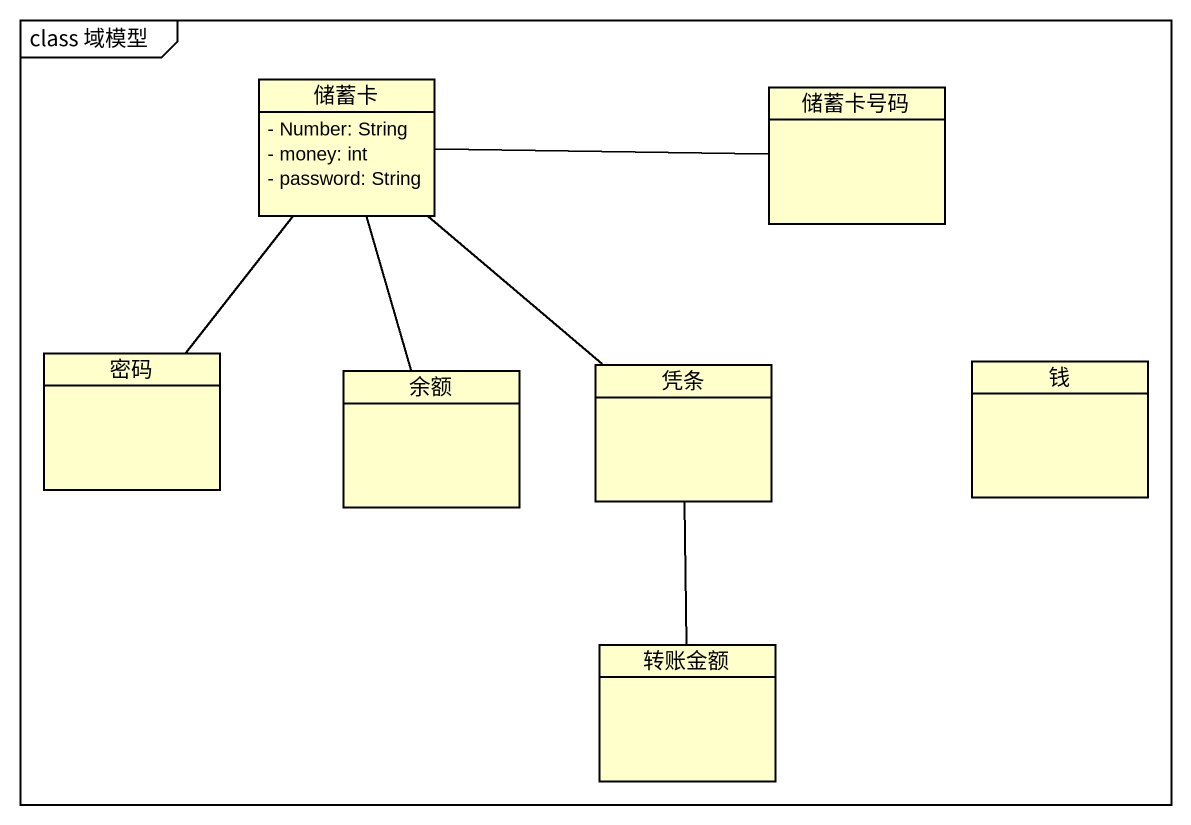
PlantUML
@startuml
mainframe class 域模型
hide circle
hide empty members
skinparam classAttributeIconSize 0
class 储蓄卡 {
  - Number: String
  - money: int
  - password: String
}
class 储蓄卡号码
class 密码
class 余额
class 凭条
class 钱
class 转账金额
储蓄卡号码 -left- 储蓄卡
密码 -up- 储蓄卡
余额 -up- 储蓄卡
凭条 -up- 储蓄卡
转账金额 -up- 凭条
@enduml
